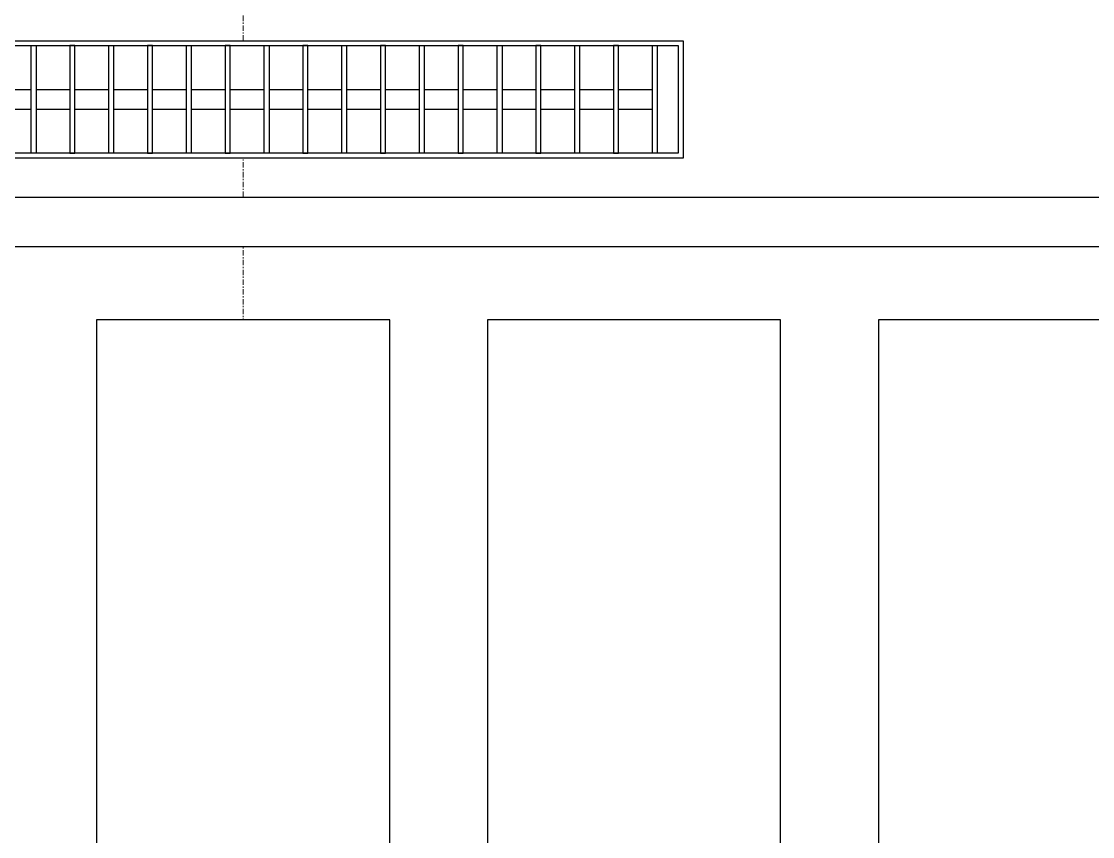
# Model space of a CAD drawing. Header units: millimetres. Extents: x -853432 to -773672, y -18171 to 22484.
# Drawn here: x -824709 to -823613, y -3325 to -2491 of the extents above; entities that cross this region are included whole.
import ezdxf
from ezdxf.xclip import XClip

# ---------------------------------------------------------------- set-up
doc = ezdxf.new("R2010")
doc.units = ezdxf.units.MM
doc.header["$XCLIPFRAME"] = 0
doc.linetypes.add('DPA_Grid _ Level 100', pattern=[10, 5.5, -1.6, 1.3, -1.6])
for name, color, linetype in [('000 - WIPEOUT', 250, 'Continuous'), ('001 - ASCESSORIES', 251, 'Continuous'), ('A04_TUBE SERIES', 2, 'Continuous'), ('A11_ALU.SOLID SHEET', 2, 'Continuous')]:
    doc.layers.add(name, color=color, linetype=linetype)
doc.layers.add('S-GRID', color=251, linetype='Continuous', lineweight=9)

# ---------------------------------------------------------------- blocks, each defined once
blk = doc.blocks.new('*U2031')
at = {"layer": 'S-GRID', "linetype": 'DPA_Grid _ Level 100'}
blk.add_line((11400, -21399.8), (11400, 16631.7), dxfattribs=at)
blk = doc.blocks.new('*U1535')
at = {"color": 3}
for points in [[(-437.5, 19350), (437.5, 19350), (437.5, 19050), (-437.5, 19050)], [(-437.5, 18950), (437.5, 18950), (437.5, 18650), (-437.5, 18650)], [(-437.5, 18550), (437.5, 18550), (437.5, 18250), (-437.5, 18250)]]:
    blk.add_wipeout(points, dxfattribs=at).dxf.layer = '000 - WIPEOUT'
at = {"layer": 'A11_ALU.SOLID SHEET', "color": 0, "linetype": 'ByBlock'}
for points in [[(-437.5, 19050), (437.5, 19050), (437.5, 19350), (-437.5, 19350)], [(-437.5, 18650), (437.5, 18650), (437.5, 18950), (-437.5, 18950)], [(-437.5, 18250), (437.5, 18250), (437.5, 18550), (-437.5, 18550)]]:
    blk.add_lwpolyline(points, close=True, dxfattribs=at)
blk = doc.blocks.new('*U1697')
at = {"layer": 'A11_ALU.SOLID SHEET', "color": 0, "linetype": 'ByBlock', "rotation": 90}
blk.add_blockref('*U1535', (-60600, -6813), dxfattribs=at)
blk = doc.blocks.new('*U1103')
blk.add_attdef('EXTR.OVL-LENGTH_', (-25, -59.1), '', height=5)
blk.add_wipeout([(-25, 25), (25, -25), (25, 2224.5), (-25, 2174.5)]).dxf.layer = '000 - WIPEOUT'
at = {"layer": 'A04_TUBE SERIES', "color": 0}
blk.add_lwpolyline([(-25, 25), (25, -25), (25, 2224.5), (-25, 2174.5)], close=True, dxfattribs=at)
blk = doc.blocks.new('*U1351')
at = {"color": 1}
blk.add_wipeout([(625, -60), (-625, -60), (-625, 60), (625, 60)], dxfattribs=at).dxf.layer = '000 - WIPEOUT'
at = {"layer": '001 - ASCESSORIES', "color": 0}
blk.add_lwpolyline([(625, -60), (-625, -60), (-625, 60), (625, 60)], close=True, dxfattribs=at)
at = {"layer": '001 - ASCESSORIES'}
for points in [[(620, -55), (-620, -55), (-620, 55), (620, 55)], [(-37.2, -55), (-42.2, -55), (-42.2, 55), (-37.2, 55)], [(-2.5, -55), (2.5, -55), (2.5, 55), (-2.5, 55)], [(42.2, -55), (37.2, -55), (37.2, 55), (42.2, 55)], [(77, -55), (82, -55), (82, 55), (77, 55)], [(121.7, -55), (116.7, -55), (116.7, 55), (121.7, 55)], [(156.4, -55), (161.4, -55), (161.4, 55), (156.4, 55)], [(201.2, -55), (196.2, -55), (196.2, 55), (201.2, 55)], [(235.9, -55), (240.9, -55), (240.9, 55), (235.9, 55)], [(280.6, -55), (275.6, -55), (275.6, 55), (280.6, 55)], [(315.4, -55), (320.4, -55), (320.4, 55), (315.4, 55)], [(360.1, -55), (355.1, -55), (355.1, 55), (360.1, 55)], [(394.8, -55), (399.8, -55), (399.8, 55), (394.8, 55)], [(439.6, -55), (434.6, -55), (434.6, 55), (439.6, 55)], [(474.3, -55), (479.3, -55), (479.3, 55), (474.3, 55)], [(519, -55), (514, -55), (514, 55), (519, 55)], [(553.8, -55), (558.8, -55), (558.8, 55), (553.8, 55)], [(598.5, -55), (593.5, -55), (593.5, 55), (598.5, 55)]]:
    blk.add_lwpolyline(points, close=True, dxfattribs=at)
for points in [[(-77, 10), (-42.2, 10)], [(-37.2, 10), (-2.5, 10)], [(2.5, 10), (37.2, 10)], [(42.2, 10), (77, 10)], [(82, 10), (116.7, 10)], [(121.7, 10), (156.4, 10)], [(161.4, 10), (196.2, 10)], [(201.2, 10), (235.9, 10)], [(240.9, 10), (275.6, 10)], [(280.6, 10), (315.4, 10)], [(320.4, 10), (355.1, 10)], [(360.1, 10), (394.8, 10)], [(399.8, 10), (434.6, 10)], [(439.6, 10), (474.3, 10)], [(479.3, 10), (514, 10)], [(519, 10), (553.8, 10)], [(558.8, 10), (593.5, 10)], [(-77, -10), (-42.2, -10)], [(-37.2, -10), (-2.5, -10)], [(2.5, -10), (37.2, -10)], [(42.2, -10), (77, -10)], [(82, -10), (116.7, -10)], [(121.7, -10), (156.4, -10)], [(161.4, -10), (196.2, -10)], [(201.2, -10), (235.9, -10)], [(240.9, -10), (275.6, -10)], [(280.6, -10), (315.4, -10)], [(320.4, -10), (355.1, -10)], [(360.1, -10), (394.8, -10)], [(399.8, -10), (434.6, -10)], [(439.6, -10), (474.3, -10)], [(479.3, -10), (514, -10)], [(519, -10), (553.8, -10)], [(558.8, -10), (593.5, -10)]]:
    blk.add_lwpolyline(points, dxfattribs=at)
blk = doc.blocks.new('*U1696')
blk.add_blockref('*U1351', (-79974.7, -6150))
at = {"layer": 'A11_ALU.SOLID SHEET', "linetype": 'ByBlock', "rotation": 270}
blk.add_blockref('*U1103', (-81074.5, -6275.5), dxfattribs=at)

msp = doc.modelspace()

# ---------------------------------------------------------------- block references
msp.add_blockref('*U2031', (-835882.4, 3579))

# ---------------------------------------------------------------- next in the draw order: block references
at = {"layer": 'A11_ALU.SOLID SHEET'}
ref = msp.add_blockref('*U1697', (-744682.4, 3579), dxfattribs=at)
XClip(ref).set_block_clipping_path([(-104690.1238047112, -9620.0029952966), (-34092.6543255156, 14392.9971737705)])

# ---------------------------------------------------------------- next in the draw order: block references
ref = msp.add_blockref('*U1696', (-744682.4, 3579))
XClip(ref).set_block_clipping_path([(-104690.1238047112, -9620.0029952966), (-34092.6543255156, 14392.9971737705)])

doc.saveas('drawing.dxf')
